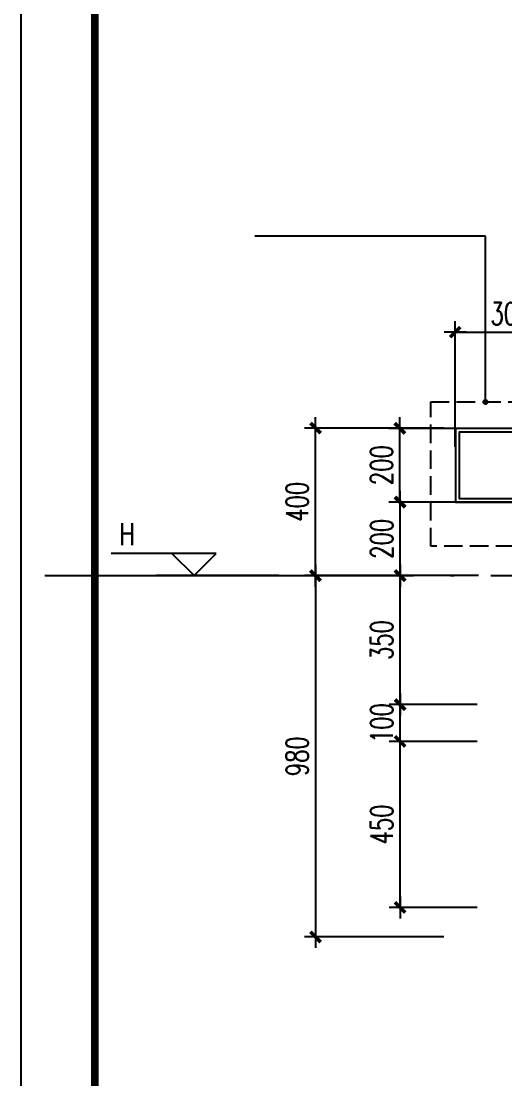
# Model space of a CAD drawing. Extents: x 1980812 to 2578970, y -669191 to 284498.
# Drawn here: x 2372276 to 2373588, y -402952 to -400084 of the extents above; entities that cross this region are included whole.
import ezdxf
from ezdxf.enums import TextEntityAlignment as Align

# ---------------------------------------------------------------- set-up
doc = ezdxf.new("R2010")
doc.units = 0
doc.header["$LTSCALE"] = 1000
doc.header["$MEASUREMENT"] = 0
doc.linetypes.add('DASH', pattern=[0.35, 0.25, -0.1])
doc.linetypes.add('DOTE', pattern=[2.42, 2, -0.2, 0.02, -0.2])
for name, color, linetype in [('DIM_ELEV', 3, 'Continuous'), ('dote', 1, 'DOTE'), ('TEXT', 7, 'Continuous'), ('TK', 1, 'Continuous'), ('详细标注', 231, 'Continuous'), ('铝板', 31, 'Continuous')]:
    doc.layers.add(name, color=color, linetype=linetype)
doc.styles.add('_TCH_DIM_T3', font='SIMPLEX', dxfattribs={"width": 0.705882, "bigfont": 'GBCBIG'})
doc.styles.add('DIM_FONT', font='SIMPLEX', dxfattribs={"width": 0.7, "bigfont": 'GBCBIG'})
doc.styles.add('FSJ-SHX', font='txtw.shx', dxfattribs={"width": 0.75, "bigfont": 'hztxtw.shx'})
doc.dimstyles.new('_TCH_ARCH&&20', dxfattribs={"dimtxt": 59.5, "dimasz": 20, "dimexe": 40, "dimexo": 4, "dimgap": 25.25, "dimtad": 1, "dimdec": 0, "dimzin": 0, "dimdsep": 46, "dimtxsty": '_TCH_DIM_T3', "dimblk": 'ARCHTICK', "dimcen": 0.09, "dimclrt": 7, "dimazin": 2, "dimtfac": 1, "dimtdec": 0, "dimtix": 1, "dimtmove": 2, "dimatfit": 3, "dimfxl": 1, "dimtolj": 1, "dimtzin": 0, "dimarcsym": 0})
doc.dimstyles.new('DIMN20', dxfattribs={"dimscale": 0.2, "dimtxt": 300, "dimasz": 1, "dimexe": 150, "dimexo": 0, "dimgap": 100, "dimtad": 1, "dimdec": 0, "dimzin": 0, "dimdsep": 46, "dimtxsty": 'DIM_FONT', "dimblk1": '_DIMX', "dimblk2": '_DIMX', "dimsah": 1, "dimcen": 0.09, "dimclrd": 256, "dimclre": 256, "dimclrt": 7, "dimadec": 0, "dimazin": 0, "dimtfac": 1, "dimtdec": 0, "dimtix": 1, "dimtmove": 2, "dimatfit": 3, "dimldrblk": '_DIMX', "dimfxl": 150, "dimtolj": 1, "dimtzin": 0, "dimarcsym": 0})

# ---------------------------------------------------------------- blocks, each defined once
blk = doc.blocks.new('_DIMX')
blk.add_line((-150, 0), (150, 0))
at = {"const_width": 50}
blk.add_lwpolyline([(-70, -70), (70, 70)], dxfattribs=at)
blk = doc.blocks.new('*D2521')
at = {"layer": 'Defpoints', "color": 0, "transparency": 16777216}
for p in [(2373304.1, -401937.4), (2373513.4, -401937.4, 0), (2373513.4, -402037.4)]:
    blk.add_point(p, dxfattribs=at)
at = {"layer": '详细标注', "lineweight": -2, "transparency": 16777216}
for p, q in [((2373513.4, -401937.4), (2373274.1, -401937.4)), ((2373304.1, -401937.2), (2373304.1, -401937)), ((2373304.1, -402037.4), (2373304.1, -401937.4)), ((2373513.4, -402037.4), (2373274.1, -402037.4)), ((2373304.1, -402037.6), (2373304.1, -402037.8))]:
    blk.add_line(p, q, dxfattribs=at)
at = {"layer": '详细标注', "lineweight": -2, "transparency": 16777216, "xscale": 0.2, "yscale": 0.2, "zscale": 0.2}
for p, rotation in [((2373304.1, -401937.4), 270), ((2373304.1, -402037.4), 90)]:
    blk.add_blockref('_DIMX', p, dxfattribs=dict(at, rotation=rotation))
at = {"layer": '详细标注', "color": 7, "transparency": 16777216, "insert": (2373254.1, -401987.4), "char_height": 60, "attachment_point": 5, "rotation": 90, "style": 'DIM_FONT'}
blk.add_mtext('\\A1;100', dxfattribs=at)
blk = doc.blocks.new('*D2475')
at = {"layer": 'Defpoints', "color": 0, "transparency": 16777216}
for p in [(2373304.1, -401587.4), (2373513.4, -401587.4, 0), (2373513.4, -401937.4)]:
    blk.add_point(p, dxfattribs=at)
at = {"layer": '详细标注', "lineweight": -2, "transparency": 16777216}
for p, q in [((2373513.4, -401587.4), (2373274.1, -401587.4)), ((2373304.1, -401937.2), (2373304.1, -401587.6)), ((2373513.4, -401937.4), (2373274.1, -401937.4))]:
    blk.add_line(p, q, dxfattribs=at)
at = {"layer": '详细标注', "lineweight": -2, "transparency": 16777216, "xscale": 0.2, "yscale": 0.2, "zscale": 0.2}
for p, rotation in [((2373304.1, -401587.4), 90), ((2373304.1, -401937.4), 270)]:
    blk.add_blockref('_DIMX', p, dxfattribs=dict(at, rotation=rotation))
at = {"layer": '详细标注', "color": 7, "transparency": 16777216, "insert": (2373254.1, -401762.4), "char_height": 60, "attachment_point": 5, "rotation": 90, "style": 'DIM_FONT'}
blk.add_mtext('\\A1;350', dxfattribs=at)
blk = doc.blocks.new('*D2487')
at = {"layer": 'Defpoints', "color": 0, "transparency": 16777216}
for p in [(2373304.1, -402037.4), (2373513.4, -402037.4), (2373513.4, -402487.4)]:
    blk.add_point(p, dxfattribs=at)
at = {"layer": '详细标注', "lineweight": -2, "transparency": 16777216}
for p, q in [((2373513.4, -402037.4), (2373274.1, -402037.4)), ((2373304.1, -402487.2), (2373304.1, -402037.6)), ((2373513.4, -402487.4), (2373274.1, -402487.4))]:
    blk.add_line(p, q, dxfattribs=at)
at = {"layer": '详细标注', "lineweight": -2, "transparency": 16777216, "xscale": 0.2, "yscale": 0.2, "zscale": 0.2}
for p, rotation in [((2373304.1, -402037.4), 90), ((2373304.1, -402487.4), 270)]:
    blk.add_blockref('_DIMX', p, dxfattribs=dict(at, rotation=rotation))
at = {"layer": '详细标注', "color": 7, "transparency": 16777216, "insert": (2373254.1, -402262.4), "char_height": 60, "attachment_point": 5, "rotation": 90, "style": 'DIM_FONT'}
blk.add_mtext('\\A1;450', dxfattribs=at)
blk = doc.blocks.new('*D2488')
at = {"layer": 'Defpoints', "color": 0, "transparency": 16777216}
for p in [(2373304.1, -401937.4), (2373513.4, -401937.4, 0), (2373513.4, -402037.4)]:
    blk.add_point(p, dxfattribs=at)
at = {"layer": '详细标注', "lineweight": -2, "transparency": 16777216}
for p, q in [((2373513.4, -401937.4), (2373274.1, -401937.4)), ((2373304.1, -401937.2), (2373304.1, -401937)), ((2373304.1, -402037.4), (2373304.1, -401937.4)), ((2373513.4, -402037.4), (2373274.1, -402037.4)), ((2373304.1, -402037.6), (2373304.1, -402037.8))]:
    blk.add_line(p, q, dxfattribs=at)
at = {"layer": '详细标注', "lineweight": -2, "transparency": 16777216, "xscale": 0.2, "yscale": 0.2, "zscale": 0.2}
for p, rotation in [((2373304.1, -401937.4), 270), ((2373304.1, -402037.4), 90)]:
    blk.add_blockref('_DIMX', p, dxfattribs=dict(at, rotation=rotation))
at = {"layer": '详细标注', "color": 7, "transparency": 16777216, "insert": (2373254.1, -401987.4), "char_height": 60, "attachment_point": 5, "rotation": 90, "style": 'DIM_FONT'}
blk.add_mtext('\\A1;100', dxfattribs=at)
blk = doc.blocks.new('*D2489')
at = {"layer": 'Defpoints', "color": 0, "transparency": 16777216}
for p in [(2373304.1, -401587.4), (2373513.4, -401587.4, 0), (2373513.4, -401937.4)]:
    blk.add_point(p, dxfattribs=at)
at = {"layer": '详细标注', "lineweight": -2, "transparency": 16777216}
for p, q in [((2373513.4, -401587.4), (2373274.1, -401587.4)), ((2373304.1, -401937.2), (2373304.1, -401587.6)), ((2373513.4, -401937.4), (2373274.1, -401937.4))]:
    blk.add_line(p, q, dxfattribs=at)
at = {"layer": '详细标注', "lineweight": -2, "transparency": 16777216, "xscale": 0.2, "yscale": 0.2, "zscale": 0.2}
for p, rotation in [((2373304.1, -401587.4), 90), ((2373304.1, -401937.4), 270)]:
    blk.add_blockref('_DIMX', p, dxfattribs=dict(at, rotation=rotation))
at = {"layer": '详细标注', "color": 7, "transparency": 16777216, "insert": (2373254.1, -401762.4), "char_height": 60, "attachment_point": 5, "rotation": 90, "style": 'DIM_FONT'}
blk.add_mtext('\\A1;350', dxfattribs=at)
blk = doc.blocks.new('*D2490')
at = {"layer": 'Defpoints', "color": 0, "transparency": 16777216}
for p in [(2373074.6, -401187.8), (2373422.3, -401187.8), (2373422.3, -401587.8)]:
    blk.add_point(p, dxfattribs=at)
at = {"layer": '详细标注', "lineweight": -2, "transparency": 16777216}
for p, q in [((2373422.3, -401187.8), (2373044.6, -401187.8)), ((2373074.6, -401587.6), (2373074.6, -401188)), ((2373422.3, -401587.8), (2373044.6, -401587.8))]:
    blk.add_line(p, q, dxfattribs=at)
at = {"layer": '详细标注', "lineweight": -2, "transparency": 16777216, "xscale": 0.2, "yscale": 0.2, "zscale": 0.2}
for p, rotation in [((2373074.6, -401187.8), 90), ((2373074.6, -401587.8), 270)]:
    blk.add_blockref('_DIMX', p, dxfattribs=dict(at, rotation=rotation))
at = {"layer": '详细标注', "color": 7, "transparency": 16777216, "insert": (2373024.6, -401387.8), "char_height": 60, "attachment_point": 5, "rotation": 90, "style": 'DIM_FONT'}
blk.add_mtext('\\A1;400', dxfattribs=at)
blk = doc.blocks.new('*D2493')
at = {"layer": 'Defpoints', "color": 0, "transparency": 16777216}
for p in [(2373422.3, -401587.8), (2373074.6, -402567.4), (2373422.3, -402567.4)]:
    blk.add_point(p, dxfattribs=at)
at = {"layer": '详细标注', "lineweight": -2, "transparency": 16777216}
for p, q in [((2373422.3, -401587.8), (2373044.6, -401587.8)), ((2373074.6, -401588), (2373074.6, -402567.2)), ((2373422.3, -402567.4), (2373044.6, -402567.4))]:
    blk.add_line(p, q, dxfattribs=at)
at = {"layer": '详细标注', "lineweight": -2, "transparency": 16777216, "xscale": 0.2, "yscale": 0.2, "zscale": 0.2}
for p, rotation in [((2373074.6, -401587.8), 90), ((2373074.6, -402567.4), 270)]:
    blk.add_blockref('_DIMX', p, dxfattribs=dict(at, rotation=rotation))
at = {"layer": '详细标注', "color": 7, "transparency": 16777216, "insert": (2373024.6, -402077.6), "char_height": 60, "attachment_point": 5, "rotation": 90, "style": 'DIM_FONT'}
blk.add_mtext('\\A1;980', dxfattribs=at)
blk = doc.blocks.new('*D2317')
at = {"layer": 'Defpoints', "color": 0, "transparency": 16777216}
for p in [(2373304.1, -401388.2), (2373491.6, -401388.2, 0), (2373516.6, -401587.8, 0)]:
    blk.add_point(p, dxfattribs=at)
at = {"layer": '详细标注', "lineweight": -2, "transparency": 16777216}
for p, q in [((2373491.6, -401388.2), (2373274.1, -401388.2)), ((2373304.1, -401587.6), (2373304.1, -401388.4)), ((2373516.6, -401587.8), (2373274.1, -401587.8))]:
    blk.add_line(p, q, dxfattribs=at)
at = {"layer": '详细标注', "lineweight": -2, "transparency": 16777216, "xscale": 0.2, "yscale": 0.2, "zscale": 0.2}
for p, rotation in [((2373304.1, -401388.2), 90), ((2373304.1, -401587.8), 270)]:
    blk.add_blockref('_DIMX', p, dxfattribs=dict(at, rotation=rotation))
at = {"layer": '详细标注', "color": 7, "transparency": 16777216, "insert": (2373254.1, -401488), "char_height": 60, "attachment_point": 5, "rotation": 90, "style": 'DIM_FONT'}
blk.add_mtext('\\A1;200', dxfattribs=at)
blk = doc.blocks.new('*D2610')
at = {"layer": 'Defpoints', "color": 0, "transparency": 16777216}
for p in [(2373753.6, -400927.6), (2373453.4, -401238.4, 0), (2373753.6, -401238.4, 0)]:
    blk.add_point(p, dxfattribs=at)
at = {"layer": '详细标注', "lineweight": -2, "transparency": 16777216}
for p, q in [((2373453.4, -401238.4), (2373453.4, -400897.6)), ((2373753.6, -401238.4), (2373753.6, -400897.6)), ((2373453.6, -400927.6), (2373753.4, -400927.6))]:
    blk.add_line(p, q, dxfattribs=at)
at = {"layer": '详细标注', "lineweight": -2, "transparency": 16777216, "xscale": 0.2, "yscale": 0.2, "zscale": 0.2, "rotation": 180}
blk.add_blockref('_DIMX', (2373453.4, -400927.6), dxfattribs=at)
at = {"layer": '详细标注', "lineweight": -2, "transparency": 16777216, "xscale": 0.2, "yscale": 0.2, "zscale": 0.2}
blk.add_blockref('_DIMX', (2373753.6, -400927.6), dxfattribs=at)
at = {"layer": '详细标注', "color": 7, "transparency": 16777216, "insert": (2373603.5, -400877.6), "char_height": 60, "attachment_point": 5, "style": 'DIM_FONT'}
blk.add_mtext('\\A1;300', dxfattribs=at)
blk = doc.blocks.new('*D1486')
at = {"layer": 'Defpoints', "color": 0, "transparency": 16777216}
for p in [(-450.4, 50), (-102.8, 50), (-102.8, -150, 0)]:
    blk.add_point(p, dxfattribs=at)
at = {"layer": '详细标注', "lineweight": -2, "transparency": 16777216}
for p, q in [((-102.8, 50), (-480.4, 50)), ((-450.4, -149.8), (-450.4, 49.8)), ((-102.8, -150), (-480.4, -150))]:
    blk.add_line(p, q, dxfattribs=at)
at = {"layer": '详细标注', "lineweight": -2, "transparency": 16777216, "xscale": 0.2, "yscale": 0.2, "zscale": 0.2}
for p, rotation in [((-450.4, 50), 90), ((-450.4, -150), 270)]:
    blk.add_blockref('_DIMX', p, dxfattribs=dict(at, rotation=rotation))
at = {"layer": '详细标注', "color": 7, "transparency": 16777216, "insert": (-500.4, -50), "char_height": 60, "attachment_point": 5, "rotation": 90, "style": 'DIM_FONT'}
blk.add_mtext('\\A1;200', dxfattribs=at)
blk = doc.blocks.new('_ArchTick')
at = {"color": 0, "linetype": 'ByBlock', "const_width": 0.4}
blk.add_lwpolyline([(-0.5, -0.5), (0.5, 0.5)], dxfattribs=at)
blk = doc.blocks.new('*D1487')
at = {"layer": 'Defpoints', "color": 0, "transparency": 16777216}
for p in [(110.6, 0), (287.5, 0), (110.6, -350.4)]:
    blk.add_point(p, dxfattribs=at)
at = {"layer": '详细标注', "color": 0, "lineweight": -2, "transparency": 16777216}
for p, q in [((114.6, 0), (327.5, 0)), ((287.5, -350.4), (287.5, 0)), ((114.6, -350.4), (327.5, -350.4))]:
    blk.add_line(p, q, dxfattribs=at)
at = {"layer": '详细标注', "color": 0, "lineweight": -2, "transparency": 16777216, "xscale": 20, "yscale": 20, "zscale": 20}
for p, rotation in [((287.5, 0), 90), ((287.5, -350.4), 270)]:
    blk.add_blockref('_ArchTick', p, dxfattribs=dict(at, rotation=rotation))
at = {"layer": '详细标注', "color": 7, "transparency": 16777216, "insert": (232.5, -175.2), "char_height": 59.5, "attachment_point": 5, "rotation": 90, "style": '_TCH_DIM_T3'}
blk.add_mtext('\\A1;350', dxfattribs=at)
blk = doc.blocks.new('*D1488')
at = {"layer": 'Defpoints', "color": 0, "transparency": 16777216}
for p in [(110.6, 50), (287.5, 50), (110.6, 0)]:
    blk.add_point(p, dxfattribs=at)
at = {"layer": '详细标注', "color": 0, "lineweight": -2, "transparency": 16777216}
for p, q in [((287.5, 50), (287.5, 70)), ((114.6, 50), (327.5, 50)), ((287.5, 0), (287.5, 50)), ((114.6, 0), (327.5, 0)), ((287.5, 0), (287.5, -20))]:
    blk.add_line(p, q, dxfattribs=at)
at = {"layer": '详细标注', "color": 0, "lineweight": -2, "transparency": 16777216, "xscale": 20, "yscale": 20, "zscale": 20}
for p, rotation in [((287.5, 50), 270), ((287.5, 0), 90)]:
    blk.add_blockref('_ArchTick', p, dxfattribs=dict(at, rotation=rotation))
at = {"layer": '详细标注', "color": 7, "transparency": 16777216, "insert": (228.3, 16.1), "char_height": 59.5, "attachment_point": 5, "rotation": 90, "style": '_TCH_DIM_T3'}
blk.add_mtext('\\A1;50', dxfattribs=at)
blk = doc.blocks.new('A$C07856B57')
at = {"layer": '铝板'}
for p, q in [((130, 50), (-300, 50)), ((-300, 50), (-300, -150)), ((130, -40), (130, 50)), ((130, -40), (99.8, -40)), ((-300, -150), (-100, -150)), ((-100, -150), (-100, -1330)), ((180, -1200, 0), (149.8, -1200, 0)), ((180, -1200, 0), (180, -1330, 0)), ((180, -1200, 0), (180, -1330, 0)), ((170, -1210, 0), (149.8, -1210, 0)), ((170, -1210, 0), (170, -1320, 0)), ((-100, -1330), (180, -1330))]:
    blk.add_line(p, q, dxfattribs=at)
blk.add_lwpolyline([(99.8, -30), (120, -30), (120, 40), (-290, 40), (-290, -140), (-90, -140), (-90, -1320), (170, -1320)], dxfattribs=at)
at = {"layer": '详细标注'}
dim = blk.add_linear_dim(base=(-450.4, 50), p1=(-102.8, -150, 0), p2=(-102.8, 50), angle=90, dimstyle='DIMN20', dxfattribs=at)
dim.commit()
dim.dimension.update_dxf_attribs({"geometry": '*D1486', "text_midpoint": (-500.4, -50)})
dim = blk.add_linear_dim(base=(287.5, 50), p1=(110.6, 0), p2=(110.6, 50), angle=90, dimstyle='_TCH_ARCH&&20', dxfattribs=at)
dim.commit()
dim.dimension.update_dxf_attribs({"geometry": '*D1488', "text_midpoint": (228.3, 16.1), "dimtype": 129})
dim = blk.add_aligned_dim(p1=(110.6, -350.4), p2=(110.6, 0), distance=-176.9, dimstyle='_TCH_ARCH&&20', dxfattribs=at)
dim.commit()
dim.dimension.update_dxf_attribs({"geometry": '*D1487', "text_midpoint": (232.5, -175.2)})

msp = doc.modelspace()

# ---------------------------------------------------------------- linework, layer by layer
at = {"layer": 'DIM_ELEV'}
for p, q in [((2372805.1, -401527.6), (2372520, -401527.6)), ((2372745.1, -401587.6), (2372685.1, -401527.6)), ((2372745.1, -401587.6), (2372805.1, -401527.6)), ((2372975.1, -401587.4), (2372642.3, -401587.4))]:
    msp.add_line(p, q, dxfattribs=at)
at = {"layer": 'dote', "linetype": 'DOTE', "ltscale": 0.5}
msp.add_line((2372340.6, -401587.8), (2377543, -401587.8, 0), dxfattribs=at)
at = {"layer": 'TK'}
msp.add_lwpolyline([(2384155.9, -391502), (2384155.9, -408322), (2372275.9, -408322), (2372275.9, -391502)], close=True, dxfattribs=at)
at = {"layer": 'TK', "const_width": 20}
msp.add_lwpolyline([(2372475.9, -408122), (2383955.9, -408122), (2383955.9, -392002), (2372475.9, -392002)], close=True, dxfattribs=at)
at = {"layer": '详细标注'}
for p, q in [((2373535.7, -400667.7, 0), (2372909.9, -400667.7, 0)), ((2373535.7, -401116.9, 0), (2373535.7, -400667.7, 0))]:
    msp.add_line(p, q, dxfattribs=at)
at = {"layer": '详细标注', "linetype": 'DASH', "ltscale": 0.2}
msp.add_lwpolyline([(2373387.3, -401116.9), (2373753.4, -401116.9), (2373753.4, -401508.3), (2373387.3, -401508.3)], close=True, dxfattribs=at)
at = {"layer": '详细标注', "const_width": 8, "elevation": 0}
msp.add_lwpolyline([(2373535.7, -401120.9, 1), (2373535.7, -401112.9, 1)], format="xyb", close=True, dxfattribs=at)

# ---------------------------------------------------------------- block references
at = {"layer": '铝板'}
msp.add_blockref('A$C07856B57', (2373754, -401238.4), dxfattribs=at)

# ---------------------------------------------------------------- texts
at = {"layer": 'TEXT', "style": 'FSJ-SHX', "width": 0.75}
msp.add_text('H', height=60, dxfattribs=at).set_placement((2372563.5, -401475.2, 0), align=Align.MIDDLE)

# ---------------------------------------------------------------- dimensions: what is measured, and where the dimension line sits
at = {"layer": '详细标注'}
dim = msp.add_aligned_dim(p1=(2373453.4, -401238.4, 0), p2=(2373753.6, -401238.4, 0), distance=310.9, dimstyle='DIMN20', dxfattribs=at)
dim.commit()
dim.dimension.update_dxf_attribs({"geometry": '*D2610', "text_midpoint": (2373603.5, -400877.6)})
for base, p1, p2, picture, middle in [((2373074.6, -401187.8), (2373422.3, -401587.8), (2373422.3, -401187.8), '*D2490', (2373024.6, -401387.8)), ((2373304.1, -401388.2), (2373516.6, -401587.8, 0), (2373491.6, -401388.2, 0), '*D2317', (2373254.1, -401488)), ((2373074.6, -402567.4), (2373422.3, -401587.8), (2373422.3, -402567.4), '*D2493', (2373024.6, -402077.6)), ((2373304.1, -401587.4), (2373513.4, -401937.4), (2373513.4, -401587.4, 0), '*D2475', (2373254.1, -401762.4)), ((2373304.1, -401587.4), (2373513.4, -401937.4), (2373513.4, -401587.4, 0), '*D2489', (2373254.1, -401762.4)), ((2373304.1, -401937.4), (2373513.4, -402037.4), (2373513.4, -401937.4, 0), '*D2521', (2373254.1, -401987.4)), ((2373304.1, -401937.4), (2373513.4, -402037.4), (2373513.4, -401937.4, 0), '*D2488', (2373254.1, -401987.4)), ((2373304.1, -402037.4), (2373513.4, -402487.4), (2373513.4, -402037.4), '*D2487', (2373254.1, -402262.4))]:
    dim = msp.add_linear_dim(base=base, p1=p1, p2=p2, angle=90, dimstyle='DIMN20', dxfattribs=at)
    dim.commit()
    dim.dimension.update_dxf_attribs({"geometry": picture, "text_midpoint": middle})

doc.saveas('drawing.dxf')
